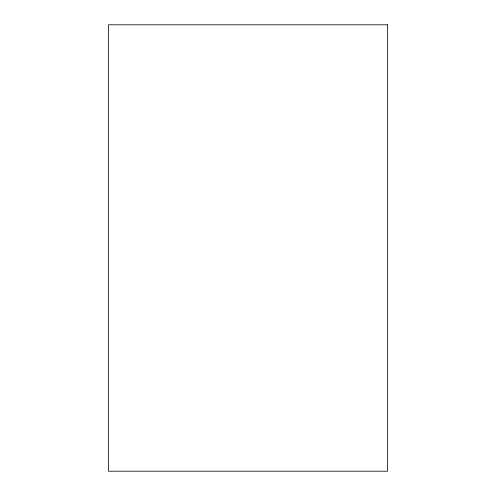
<?xml version="1.0" encoding="UTF-8"?>
<svg xmlns="http://www.w3.org/2000/svg" width="496" height="496" viewBox="0 0 496 496"><rect width="100%" height="100%" fill="white"/><g stroke="black" fill="none" stroke-linecap="round" stroke-linejoin="round"><path stroke-width="0.74" d="M387.618 24.8L108.382 24.8L108.382 471.2L387.618 471.2L387.618 24.8"/></g></svg>
